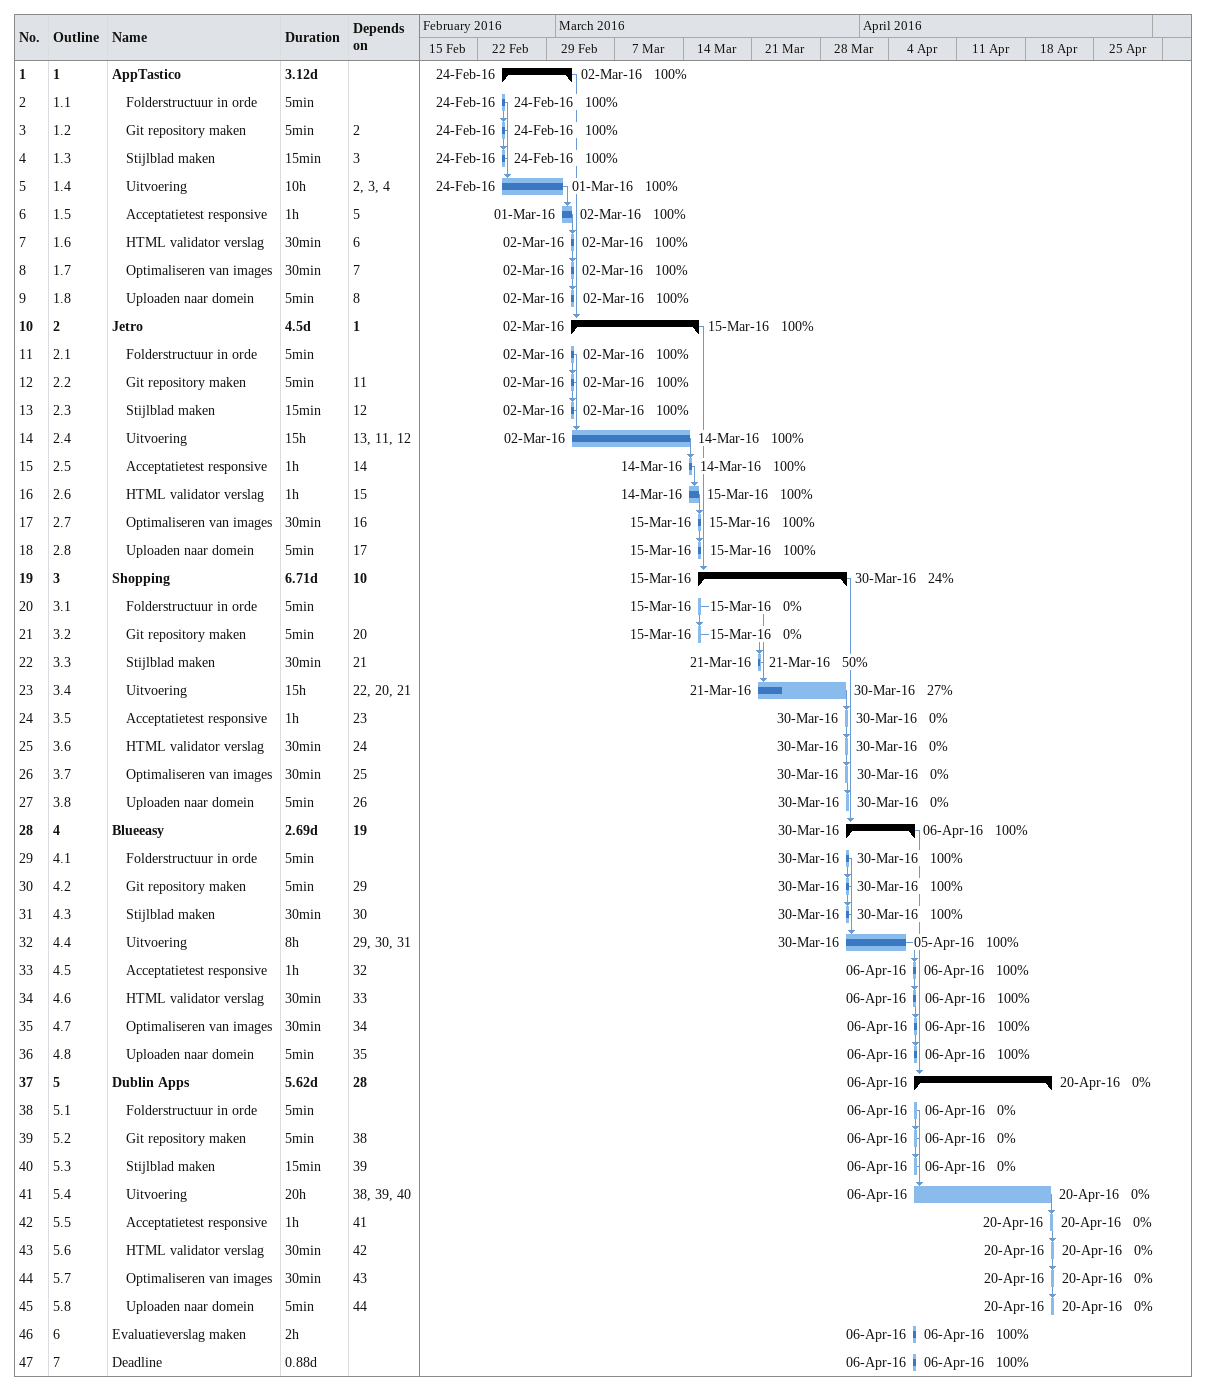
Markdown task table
| ID | WBS | Task | Duration | Start | Finish | Predecessors | % complete |
|---|---|---|---|---|---|---|---|
| 1 | 1 | **AppTastico** | 3.12d | 2016-02-24 | 2016-03-02 |  | 100 |
| 2 | 1.1 | Folderstructuur in orde | 5min | 2016-02-24 | 2016-02-24 |  | 100 |
| 3 | 1.2 | Git repository maken | 5min | 2016-02-24 | 2016-02-24 | 2 | 100 |
| 4 | 1.3 | Stijlblad maken | 15min | 2016-02-24 | 2016-02-24 | 3 | 100 |
| 5 | 1.4 | Uitvoering | 10h | 2016-02-24 | 2016-03-01 | 2, 3, 4 | 100 |
| 6 | 1.5 | Acceptatietest responsive | 1h | 2016-03-01 | 2016-03-02 | 5 | 100 |
| 7 | 1.6 | HTML validator verslag | 30min | 2016-03-02 | 2016-03-02 | 6 | 100 |
| 8 | 1.7 | Optimaliseren van images | 30min | 2016-03-02 | 2016-03-02 | 7 | 100 |
| 9 | 1.8 | Uploaden naar domein | 5min | 2016-03-02 | 2016-03-02 | 8 | 100 |
| 10 | 2 | **Jetro** | 4.5d | 2016-03-02 | 2016-03-15 | 1 | 100 |
| 11 | 2.1 | Folderstructuur in orde | 5min | 2016-03-02 | 2016-03-02 |  | 100 |
| 12 | 2.2 | Git repository maken | 5min | 2016-03-02 | 2016-03-02 | 11 | 100 |
| 13 | 2.3 | Stijlblad maken | 15min | 2016-03-02 | 2016-03-02 | 12 | 100 |
| 14 | 2.4 | Uitvoering | 15h | 2016-03-02 | 2016-03-14 | 13, 11, 12 | 100 |
| 15 | 2.5 | Acceptatietest responsive | 1h | 2016-03-14 | 2016-03-14 | 14 | 100 |
| 16 | 2.6 | HTML validator verslag | 1h | 2016-03-14 | 2016-03-15 | 15 | 100 |
| 17 | 2.7 | Optimaliseren van images | 30min | 2016-03-15 | 2016-03-15 | 16 | 100 |
| 18 | 2.8 | Uploaden naar domein | 5min | 2016-03-15 | 2016-03-15 | 17 | 100 |
| 19 | 3 | **Shopping** | 6.71d | 2016-03-15 | 2016-03-30 | 10 | 24 |
| 20 | 3.1 | Folderstructuur in orde | 5min | 2016-03-15 | 2016-03-15 |  | 0 |
| 21 | 3.2 | Git repository maken | 5min | 2016-03-15 | 2016-03-15 | 20 | 0 |
| 22 | 3.3 | Stijlblad maken | 30min | 2016-03-21 | 2016-03-21 | 21 | 50 |
| 23 | 3.4 | Uitvoering | 15h | 2016-03-21 | 2016-03-30 | 22, 20, 21 | 27 |
| 24 | 3.5 | Acceptatietest responsive | 1h | 2016-03-30 | 2016-03-30 | 23 | 0 |
| 25 | 3.6 | HTML validator verslag | 30min | 2016-03-30 | 2016-03-30 | 24 | 0 |
| 26 | 3.7 | Optimaliseren van images | 30min | 2016-03-30 | 2016-03-30 | 25 | 0 |
| 27 | 3.8 | Uploaden naar domein | 5min | 2016-03-30 | 2016-03-30 | 26 | 0 |
| 28 | 4 | **Blueeasy** | 2.69d | 2016-03-30 | 2016-04-06 | 19 | 100 |
| 29 | 4.1 | Folderstructuur in orde | 5min | 2016-03-30 | 2016-03-30 |  | 100 |
| 30 | 4.2 | Git repository maken | 5min | 2016-03-30 | 2016-03-30 | 29 | 100 |
| 31 | 4.3 | Stijlblad maken | 30min | 2016-03-30 | 2016-03-30 | 30 | 100 |
| 32 | 4.4 | Uitvoering | 8h | 2016-03-30 | 2016-04-05 | 29, 30, 31 | 100 |
| 33 | 4.5 | Acceptatietest responsive | 1h | 2016-04-06 | 2016-04-06 | 32 | 100 |
| 34 | 4.6 | HTML validator verslag | 30min | 2016-04-06 | 2016-04-06 | 33 | 100 |
| 35 | 4.7 | Optimaliseren van images | 30min | 2016-04-06 | 2016-04-06 | 34 | 100 |
| 36 | 4.8 | Uploaden naar domein | 5min | 2016-04-06 | 2016-04-06 | 35 | 100 |
| 37 | 5 | **Dublin Apps** | 5.62d | 2016-04-06 | 2016-04-20 | 28 | 0 |
| 38 | 5.1 | Folderstructuur in orde | 5min | 2016-04-06 | 2016-04-06 |  | 0 |
| 39 | 5.2 | Git repository maken | 5min | 2016-04-06 | 2016-04-06 | 38 | 0 |
| 40 | 5.3 | Stijlblad maken | 15min | 2016-04-06 | 2016-04-06 | 39 | 0 |
| 41 | 5.4 | Uitvoering | 20h | 2016-04-06 | 2016-04-20 | 38, 39, 40 | 0 |
| 42 | 5.5 | Acceptatietest responsive | 1h | 2016-04-20 | 2016-04-20 | 41 | 0 |
| 43 | 5.6 | HTML validator verslag | 30min | 2016-04-20 | 2016-04-20 | 42 | 0 |
| 44 | 5.7 | Optimaliseren van images | 30min | 2016-04-20 | 2016-04-20 | 43 | 0 |
| 45 | 5.8 | Uploaden naar domein | 5min | 2016-04-20 | 2016-04-20 | 44 | 0 |
| 46 | 6 | Evaluatieverslag maken | 2h | 2016-04-06 | 2016-04-06 |  | 100 |
| 47 | 7 | Deadline | 0.88d | 2016-04-06 | 2016-04-06 |  | 100 |
